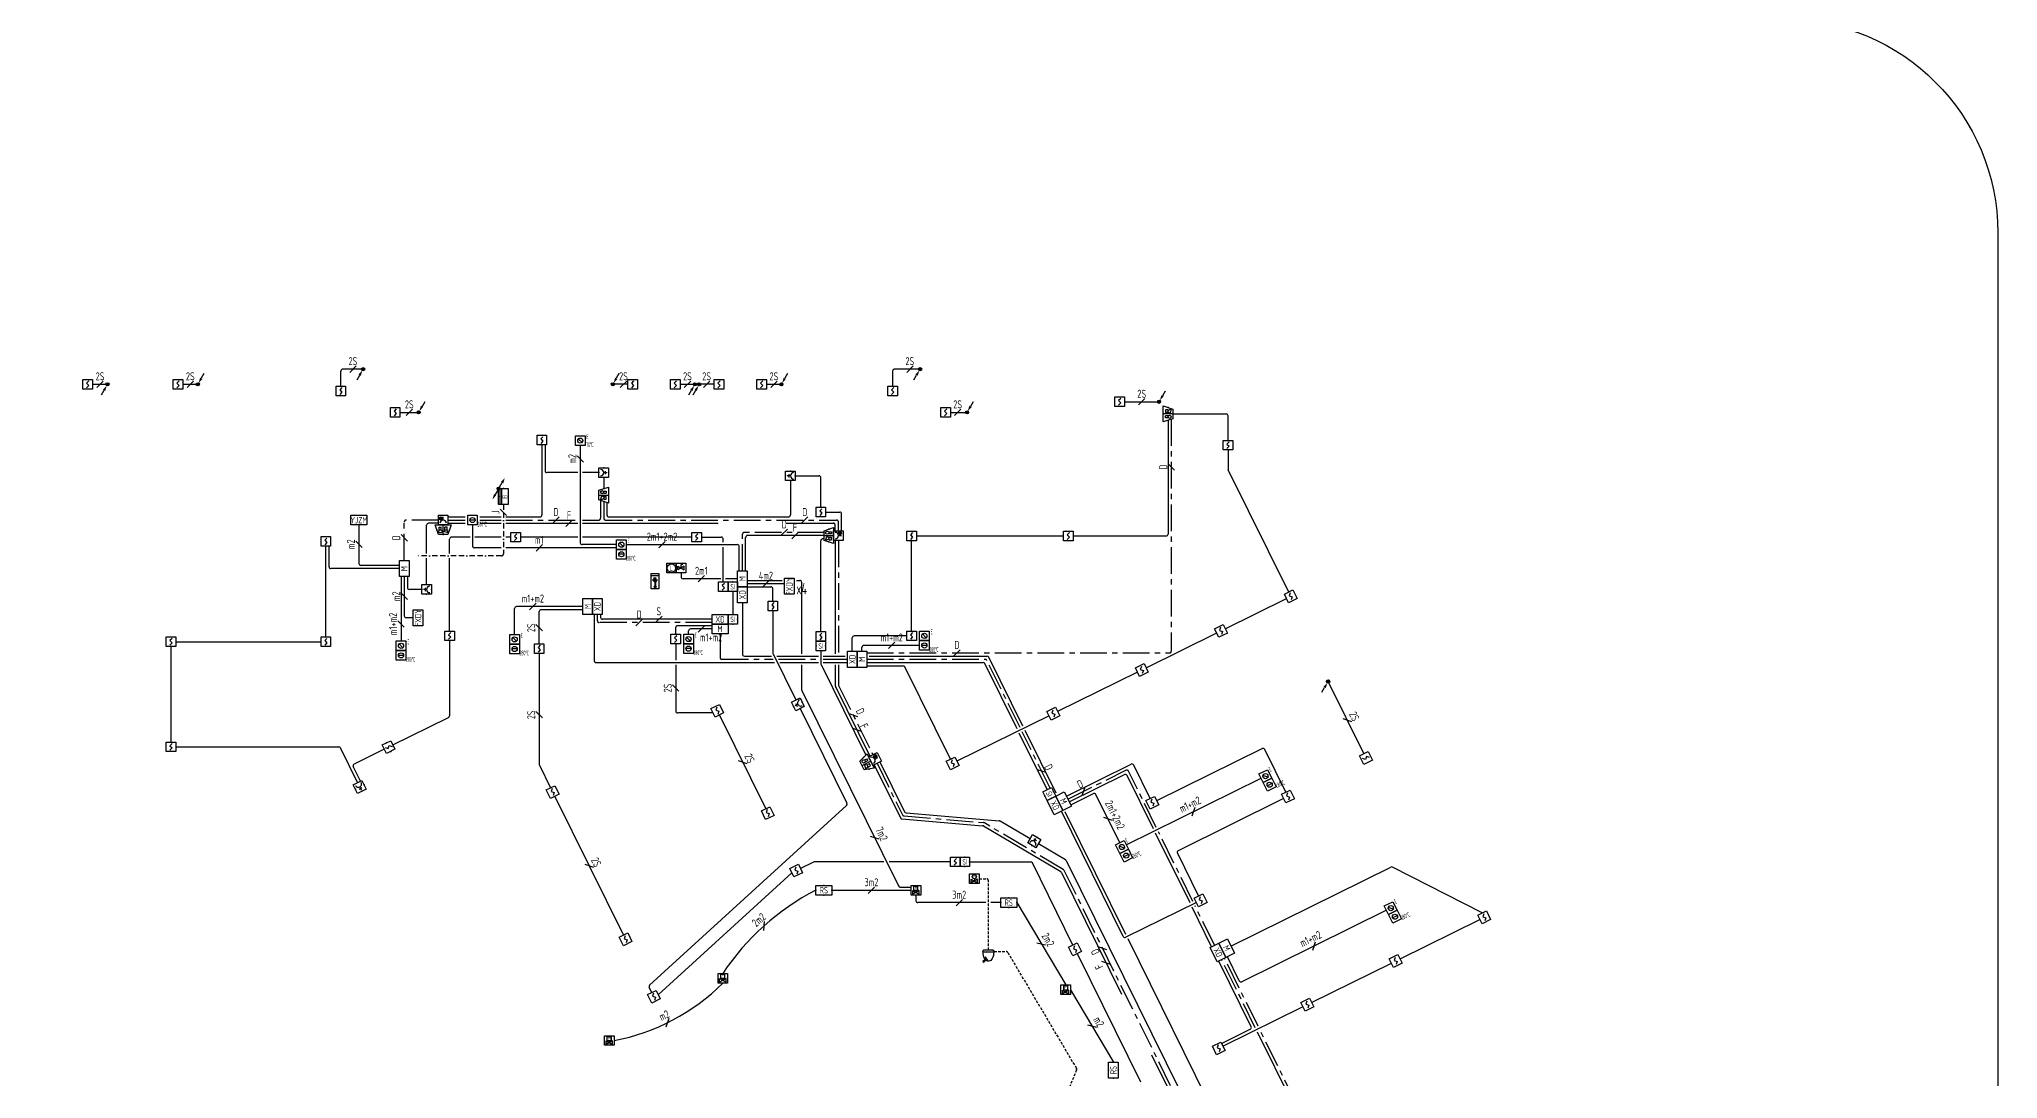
# Model space of a CAD drawing. Header units: millimetres. Extents: x 0 to 4164250, y 0 to 1261500.
# Drawn here: x 3752680 to 3844472, y 194121 to 242845 of the extents above; entities that cross this region are included whole.
import ezdxf
from ezdxf.enums import TextEntityAlignment as Align

# ---------------------------------------------------------------- set-up
doc = ezdxf.new("R2010")
doc.units = ezdxf.units.MM
doc.header["$LTSCALE"] = 1000
for name, pattern in [('BORDER', [1.75, 0.5, -0.25, 0.5, -0.25, 0, -0.25]), ('CENTER', [2, 1.25, -0.25, 0.25, -0.25]), ('HIDDEN', [9.525, 6.35, -3.175]), ('HIDDEN2', [0.1875, 0.125, -0.0625])]:
    doc.linetypes.add(name, pattern=pattern)
for name, color, linetype in [('0P-WS-E（给水系统设备）', 3, 'Continuous'), ('E-FAS-DEVC', 3, 'Continuous'), ('E-FAS-DIMS', 6, 'Continuous'), ('E-FAS-WIRE', 4, 'Continuous'), ('E-FAS-WIRE2', 4, 'CENTER'), ('E-FAS-WIRE5', 4, 'HIDDEN'), ('E-FAS-WIRE6', 4, 'HIDDEN2'), ('E-FAS-WIRE7', 4, 'BORDER'), ('E-POWR-EQPM', 3, 'Continuous'), ('E-UNIV-DIAG', 2, 'Continuous'), ('E-UNIV-EL', 140, 'Continuous'), ('E-UNIV-NOTE', 6, 'Continuous')]:
    doc.layers.add(name, color=color, linetype=linetype)
doc.layers.add('WP-L', color=8, linetype='Continuous', lineweight=30)
doc.styles.add('_TEL_DIM', font='TSSDENG', dxfattribs={"width": 0.65, "height": 3.5, "bigfont": 'TSSDCHN'})
doc.styles.add('TH-STYLE3', font='tssdeng.shx', dxfattribs={"width": 0.65, "bigfont": 'tssdchn.shx'})

# ---------------------------------------------------------------- blocks, each defined once
blk = doc.blocks.new('E-BFAS622')
blk.add_lwpolyline([(-1.5, -1.5), (-1.5, 1.5), (1.5, 1.5), (1.5, -1.5)], close=True)
at = {"layer": 'E-UNIV-EL'}
blk.add_circle((0, 0), 1.3, dxfattribs=at)
at = {"layer": 'E-UNIV-EL', "style": 'TH-STYLE3', "width": 0.7}
blk.add_attdef('S', text='', height=1.7, dxfattribs=at).set_placement((0, 0), align=Align.MIDDLE)
blk = doc.blocks.new('E-BFAS621-2')
blk.add_lwpolyline([(-1.5, -1.5), (-1.5, 1.5), (1.5, 1.5), (1.5, -1.5)], close=True)
at = {"layer": 'E-UNIV-EL'}
for p in [(0, 0), (0.58, 1.15)]:
    blk.add_line(p, (0, 1.15), dxfattribs=at)
blk.add_lwpolyline([(1, -0.58), (1, 0.58), (-1, -0.58), (-1, 0.58)], close=True, dxfattribs=at)
blk = doc.blocks.new('E-BFAS110')
blk.add_lwpolyline([(-1.5, -1.5), (-1.5, 1.5), (1.5, 1.5), (1.5, -1.5)], close=True)
at = {"layer": 'E-UNIV-EL'}
blk.add_lwpolyline([(0.35, 1.06), (-0.35, 0.35), (0.35, -0.35), (-0.35, -1.06)], dxfattribs=at)
blk = doc.blocks.new('$Equip$00002649')
at = {"layer": 'E-FAS-DEVC', "rotation": 359.9996786081254}
blk.add_blockref('E-BFAS110', (0, 0), dxfattribs=at)
blk = doc.blocks.new('E-BFAS610')
blk.add_lwpolyline([(-1.5, -1.5), (-1.5, 1.5), (1.5, 1.5), (1.5, -1.5)], close=True)
at = {"layer": 'E-UNIV-EL'}
for p, q in [((0, 0), (0, -1)), ((-0.5, -0.5), (0.5, -0.5))]:
    blk.add_line(p, q, dxfattribs=at)
blk.add_arc((0, 1), 1, 180, 0, dxfattribs=at)
blk = doc.blocks.new('$equip$00003445')
for p in [(-1.5, 0), (0, 1.5), (0, -1.5), (1.5, 0)]:
    blk.add_point(p)
at = {"rotation": 359.9996786081254}
blk.add_blockref('E-BFAS610', (0, 0), dxfattribs=at)
at = {"color": 7, "style": '_TEL_DIM', "flags": 1}
for tag in ['REMARK', 'A']:
    blk.add_attdef(tag, text='', height=0.01, dxfattribs=at).set_placement((0, 0), align=Align.MIDDLE_CENTER)
blk = doc.blocks.new('E-BFAS712')
blk.add_lwpolyline([(-1.5, -1.5), (-1.5, 1.5), (1.5, 1.5), (1.5, -1.5)], close=True)
at = {"layer": 'E-UNIV-EL'}
blk.add_line((1, 0), (-1, 0), dxfattribs=at)
blk.add_circle((0, 0), 0.8, dxfattribs=at)
at = {"layer": 'E-UNIV-EL', "style": 'TH-STYLE3', "width": 0.5}
blk.add_attdef('F', text='', height=1.5, dxfattribs=at).set_placement((3, -1.25), align=Align.MIDDLE)
blk = doc.blocks.new('E-BFAS730')
blk.add_lwpolyline([(-1.5, -1.5), (-1.5, 1.5), (1.5, 1.5), (1.5, -1.5)], close=True)
at = {"layer": 'E-UNIV-EL'}
blk.add_line((-0.71, 0.71), (0.71, -0.71), dxfattribs=at)
blk.add_circle((0, 0), 0.8, dxfattribs=at)
at = {"layer": 'E-UNIV-EL', "style": 'TH-STYLE3', "width": 0.5}
blk.add_attdef('F', text='', height=1.5, dxfattribs=at).set_placement((2.25, 1.25), align=Align.MIDDLE)
blk = doc.blocks.new('E-BFAS810')
blk.add_lwpolyline([(-2.5, -1.5), (-2.5, 1.5), (2.5, 1.5), (2.5, -1.5)], close=True)
at = {"layer": 'E-UNIV-EL', "style": 'TH-STYLE3', "width": 0.7}
blk.add_attdef('BOX', text='', height=2, dxfattribs=at).set_placement((0, 0), align=Align.MIDDLE)
blk = doc.blocks.new('E-BFAS031')
blk.add_lwpolyline([(-2.5, -1.5), (-2.5, 1.5), (2.5, 1.5), (2.5, -1.5)], close=True)
at = {"layer": 'E-UNIV-EL'}
for p, q in [((-2.5, 1), (2.5, 1)), ((-2.5, 0.5), (2.5, 0.5))]:
    blk.add_line(p, q, dxfattribs=at)
at = {"layer": 'E-UNIV-EL', "style": 'TH-STYLE3', "width": 0.7}
blk.add_attdef('F', text='', height=1.5, dxfattribs=at).set_placement((0, -0.5), align=Align.MIDDLE)
blk = doc.blocks.new('$equip$00003470')
for p in [(0, 1.5), (2.5, 3), (5, 1.5), (2.5, 0)]:
    blk.add_point(p)
at = {"rotation": 359.9996786081254}
blk.add_blockref('E-BFAS031', (2.5, 1.5), dxfattribs=at).add_auto_attribs({'F': 'FI'})
at = {"color": 7, "style": '_TEL_DIM', "flags": 1}
for tag in ['REMARK', 'A']:
    blk.add_attdef(tag, text='', height=0.01, dxfattribs=at).set_placement((0, 0), align=Align.MIDDLE_CENTER)
blk = doc.blocks.new('$equip$00003463')
for p in [(-2.5, 0), (0, 1.5), (0, -1.5), (2.5, 0)]:
    blk.add_point(p)
at = {"rotation": 359.9996786081254}
blk.add_blockref('E-BFAS810', (0, 0), dxfattribs=at).add_auto_attribs({'BOX': 'RS'})
at = {"color": 7, "style": '_TEL_DIM', "flags": 1}
for tag in ['REMARK', 'A']:
    blk.add_attdef(tag, text='', height=0.01, dxfattribs=at).set_placement((0, 0), align=Align.MIDDLE_CENTER)
blk = doc.blocks.new('E-BFAS212')
blk.add_lwpolyline([(-1.5, -1.5), (-1.5, 1.5), (1.5, 1.5), (1.5, -1.5)], close=True)
at = {"layer": 'E-UNIV-EL'}
blk.add_line((0, 0), (0, -1), dxfattribs=at)
for radius in [0.5, 0.25]:
    blk.add_circle((0.75, -0.5), radius, dxfattribs=at)
blk.add_arc((0, 1), 1, 180, 0, dxfattribs=at)
blk = doc.blocks.new('$equip$00003443')
at = {"layer": 'E-FAS-DEVC', "rotation": 359.9996786081254}
blk.add_blockref('E-BFAS212', (0, 0), dxfattribs=at)
blk = doc.blocks.new('E-BFAS330')
blk.add_lwpolyline([(-2.5, -1.5), (-1.5, 1.5), (1.5, 1.5), (2.5, -1.5)], close=True)
at = {"layer": 'E-UNIV-EL'}
for p, q in [((-1.56, 1), (-0.24, 0.6)), ((-1.1, 0), (-1.56, 1)), ((-0.5, 0), (-1.3, 0)), ((-1.3, 0), (-1.3, -0.8)), ((-0.7, 0), (-0.24, 0.6)), ((-0.5, 0), (-0.5, -0.8)), ((0, 1.5), (0, -1.5)), ((0.6, 0.1), (0.6, -0.8)), ((1.2, 0.1), (1.2, -0.8)), ((-1.3, -0.8), (-0.5, -0.8)), ((1.2, -0.8), (0.6, -0.8))]:
    blk.add_line(p, q, dxfattribs=at)
blk.add_circle((0.9, 0.5), 0.5, dxfattribs=at)
blk = doc.blocks.new('$equip$00003451')
for p in [(-2, 1.5), (0, 3), (0, 0), (2, 1.5)]:
    blk.add_point(p)
at = {"rotation": 359.9996786081254}
blk.add_blockref('E-BFAS330', (0, 1.5), dxfattribs=at)
at = {"color": 7, "style": '_TEL_DIM', "flags": 1}
for tag in ['REMARK', 'A']:
    blk.add_attdef(tag, text='', height=0.01, dxfattribs=at).set_placement((0, 0), align=Align.MIDDLE_CENTER)
blk = doc.blocks.new('$equip$00003436')
for p in [(-1.5, 0), (0, 1.5), (0, -1.5), (1.5, 0)]:
    blk.add_point(p)
at = {"rotation": 359.9996786081254}
blk.add_blockref('E-BFAS110', (0, 0), dxfattribs=at)
at = {"color": 7, "style": '_TEL_DIM', "flags": 1}
for tag in ['REMARK', 'A']:
    blk.add_attdef(tag, text='', height=0.01, dxfattribs=at).set_placement((0, 0), align=Align.MIDDLE_CENTER)
blk = doc.blocks.new('E-ANNO04')
blk.add_line((-1, -1), (1, 1))
at = {"style": 'TH-STYLE3', "width": 0.7}
blk.add_attdef('N', text='', height=2.5, dxfattribs=at).set_placement((0, 2.5), align=Align.MIDDLE)
blk = doc.blocks.new('E-BLEADER-2')
blk.add_line((-2.88, -4.98), (-1.63, -2.81))
at = {"const_width": 0.75}
blk.add_lwpolyline([(-0.38, 0, 1), (0.38, 0, 1)], format="xyb", close=True, dxfattribs=at)
blk.add_lwpolyline([(-1.63, -2.81, 1.25, 0, 0), (-0.38, -0.65, 0, 0, 0)], format="xyseb")
blk.add_circle((0, 0), 0.75)
blk = doc.blocks.new('E-BFAS011')
blk.add_lwpolyline([(-2.5, -1.5), (-2.5, 1.5), (2.5, 1.5), (2.5, -1.5)], close=True)
at = {"layer": 'E-UNIV-EL', "style": 'TH-STYLE3', "width": 0.7}
blk.add_attdef('F', text='', height=2, dxfattribs=at).set_placement((0, 0), align=Align.MIDDLE)
blk = doc.blocks.new('E-BFAS540')
blk.add_lwpolyline([(-1.5, -1.5), (-1.5, 1.5), (1.5, 1.5), (1.5, -1.5)], close=True)
at = {"layer": 'E-UNIV-EL', "style": 'TH-STYLE3', "width": 0.7}
blk.add_attdef('F', text='', height=1.7, dxfattribs=at).set_placement((0, 0), align=Align.MIDDLE)
blk = doc.blocks.new('$equip$00003467')
for p in [(-1.5, 0), (0, 1.5), (0, -1.5), (1.5, 0)]:
    blk.add_point(p)
at = {"rotation": 359.9996786081254}
blk.add_blockref('E-BFAS540', (0, 0), dxfattribs=at).add_auto_attribs({'F': 'SI'})
at = {"color": 7, "style": '_TEL_DIM', "flags": 1}
for tag in ['REMARK', 'A']:
    blk.add_attdef(tag, text='', height=0.01, dxfattribs=at).set_placement((0, 0), align=Align.MIDDLE_CENTER)
blk = doc.blocks.new('E-BFAS731')
blk.add_lwpolyline([(-1.5, -1.5), (-1.5, 1.5), (1.5, 1.5), (1.5, -1.5)], close=True)
at = {"layer": 'E-UNIV-EL'}
blk.add_line((-0.71, 0.71), (0.71, -0.71), dxfattribs=at)
blk.add_circle((0, 0), 0.8, dxfattribs=at)
at = {"layer": 'E-UNIV-EL', "style": 'TH-STYLE3', "width": 0.5}
for p in [(2.25, 1.25), (3, -1.25)]:
    blk.add_attdef('F', text='', height=1.5, dxfattribs=at).set_placement(p, align=Align.MIDDLE)
blk = doc.blocks.new('E-BFAS621-3')
blk.add_lwpolyline([(-1.5, -1.5), (-1.5, 1.5), (1.5, 1.5), (1.5, -1.5)], close=True)
at = {"layer": 'E-UNIV-EL'}
for p, q in [((-0.65, 1.3), (0.65, 1.3)), ((-0.65, 0), (-0.65, 1.3)), ((-0.65, 0), (0.65, 0)), ((0, 0), (0, -0.7)), ((0.65, 0), (0.65, 1.3))]:
    blk.add_line(p, q, dxfattribs=at)
blk.add_lwpolyline([(1, -1.28), (1, -0.12), (-1, -1.28), (-1, -0.12)], close=True, dxfattribs=at)
at = {"layer": 'E-UNIV-EL', "style": 'TH-STYLE3', "width": 0.7}
blk.add_attdef('F', text='', height=1, dxfattribs=at).set_placement((0, 0.65), align=Align.MIDDLE)
blk = doc.blocks.new('A$C4A7D736A')
at = {"layer": '0P-WS-E（给水系统设备）', "linetype": 'Continuous'}
for p, q in [((-153, 138), (-178, 111)), ((-178, 111), (-178, 96)), ((-178, 82), (-178, 96)), ((-167, 69), (-178, 82)), ((167, 69), (-167, 69)), ((153, 138), (-153, 138)), ((153, 138), (178, 111)), ((167, 69), (178, 82)), ((178, 96), (178, 111)), ((178, 96), (178, 82)), ((-104, -151), (-174, -220)), ((-174, -220), (-148, -246)), ((-148, -246), (-81, -178)), ((-76, -88), (-108, -97)), ((-24, -168), (-36, -188))]:
    blk.add_line(p, q, dxfattribs=at)
for points in [[(167, 69), (164, 17), (155, -33), (142, -79), (123, -121), (100, -156), (74, -183), (46, -202), (15, -212), (-15, -212), (-46, -202), (-74, -183), (-100, -156), (-123, -121), (-142, -79), (-155, -33), (-164, 17), (-167, 69)], [(-36, -188), (-57, -174), (-77, -154), (-94, -128), (-108, -97)], [(-24, -168), (-40, -155), (-54, -137), (-66, -115), (-76, -88)]]:
    blk.add_lwpolyline(points, dxfattribs=at)
blk = doc.blocks.new('A$C5FF45B38')
for points in [[(0, -1), (36, 104), (-36, 104)], [(31, -175, 1), (-31, -175, 1)], [(10, -39), (-10, -39), (-10, -144), (10, -144)]]:
    blk.add_hatch(color=0).paths.add_polyline_path(points)
at = {"layer": 'WP-L', "lineweight": -3}
h = blk.add_hatch(color=0, dxfattribs=at)
h.paths.add_polyline_path([(-71, 32), (0, -39), (-71, 58)])
h.paths.add_polyline_path([(0, -39), (71, 32), (71, 58)])
at = {"color": 0}
for p, q in [((-120, 184), (120, 184)), ((0, -1), (-36, 104)), ((-36, 104), (36, 104)), ((0, -1), (36, 104)), ((-10, -39), (-10, -144)), ((-10, -144), (10, -144)), ((10, -39), (10, -144)), ((10, -39), (10, -144))]:
    blk.add_line(p, q, dxfattribs=at)
blk.add_lwpolyline([(-120, 239), (120, 239), (120, -239), (-120, -239)], close=True, dxfattribs=at)
blk.add_circle((0, -175), 31, dxfattribs=at)
at = {"layer": 'WP-L', "color": 0, "lineweight": -3}
for p, q in [((-71, 32), (-71, 58)), ((-71, 58), (0, -39)), ((0, -39), (-71, 32)), ((71, 58), (0, -39)), ((0, -39), (71, 32)), ((71, 32), (71, 58))]:
    blk.add_line(p, q, dxfattribs=at)
blk = doc.blocks.new('E-BFAS621-4')
blk.add_lwpolyline([(-1.5, -1.5), (-1.5, 1.5), (1.5, 1.5), (1.5, -1.5)], close=True)
at = {"layer": 'E-UNIV-EL'}
blk.add_line((0, 0), (0, -0.7), dxfattribs=at)
blk.add_lwpolyline([(1, -1.28), (1, -0.12), (-1, -1.28), (-1, -0.12)], close=True, dxfattribs=at)
blk.add_circle((0, 0.65), 0.65, dxfattribs=at)
at = {"layer": 'E-UNIV-EL', "style": 'TH-STYLE3', "width": 0.7}
blk.add_attdef('F', text='', height=1, dxfattribs=at).set_placement((0, 0.65), align=Align.MIDDLE)
blk = doc.blocks.new('E-BLEADER-1')
blk.add_line((0.38, 0.65), (1.63, 2.81))
at = {"const_width": 0.75}
blk.add_lwpolyline([(-0.38, 0, 1), (0.38, 0, 1)], format="xyb", close=True, dxfattribs=at)
blk.add_lwpolyline([(1.63, 2.81, 1.25, 0, 0), (2.88, 4.98, 0, 0, 0)], format="xyseb")
blk.add_circle((0, 0), 0.75)

msp = doc.modelspace()

# ---------------------------------------------------------------- linework, layer by layer
at = {"layer": 'E-FAS-WIRE', "linetype": 'Continuous'}
for p, q in [((3766818.05, 226580.88), (3766818.05, 227290.88)), ((3767863.01, 227380.88), (3766908.05, 227380.88)), ((3792678.05, 227290.88), (3792678.04, 226580.88)), ((3793963.01, 227380.88), (3792768.05, 227380.88)), ((3755183.15, 226670.9), (3755883.15, 226670.9)), ((3759413.08, 226670.9), (3760113.08, 226670.9)), ((3780263.09, 226670.91), (3779563.01, 226670.91)), ((3782713.09, 226670.9), (3783413.01, 226670.9)), ((3784313.09, 226670.91), (3783613.01, 226670.91)), ((3786763.09, 226670.9), (3787463.01, 226670.9)), ((3803538.6, 225850.9), (3805163.08, 225850.9)), ((3769588.01, 225355.88), (3770463.08, 225355.88)), ((3795388.09, 225355.88), (3796163.08, 225355.88)), ((3805588.08, 224980.93), (3805588.08, 219650.93)), ((3805813.08, 225280.93), (3808308.39, 225280.93)), ((3808398.39, 224042.91), (3808398.39, 225190.93)), ((3776238.01, 223830.88), (3776238.01, 220545.88)), ((3776388.01, 223830.88), (3776388.01, 222620.88)), ((3778038.01, 223805.88), (3778038.01, 219245.88)), ((3808398.39, 223592.91), (3808398.39, 222700.95)), ((3777925.51, 222530.88), (3776478.01, 222530.88)), ((3778913.01, 222530.88), (3778150.51, 222530.88)), ((3779138.01, 222305.88), (3779138.01, 221780.88)), ((3787888.01, 222155.88), (3787888.01, 220545.88)), ((3788113.01, 222380.87), (3789223.05, 222380.87)), ((3789313.05, 220905.88), (3789313.05, 222290.87)), ((3811237.8, 216934.41), (3808407.7, 222661.07)), ((3771838.01, 220455.88), (3772650.51, 220455.88)), ((3773325.51, 220455.88), (3774325.51, 220455.88)), ((3774550.51, 220455.88), (3776148.01, 220455.88)), ((3779288.01, 221130.88), (3779288.01, 220545.88)), ((3779378.01, 220455.88), (3787798.01, 220455.88)), ((3789538.05, 220680.88), (3790198.01, 220680.88)), ((3790288.01, 219805.94), (3790288.01, 220590.88)), ((3767663.01, 220080.88), (3767663.01, 218270.93)), ((3770838.01, 218743.38), (3770838.01, 220065.88)), ((3771388.01, 220155.88), (3770928.01, 220155.88)), ((3771913.01, 218743.38), (3771913.01, 219415.91)), ((3772875.51, 219505.91), (3772003.01, 219505.91)), ((3772988.01, 220080.88), (3772988.01, 219095.88)), ((3774325.51, 219505.91), (3773100.51, 219505.91)), ((3774788.05, 219505.91), (3774550.51, 219505.91)), ((3777925.51, 219505.91), (3775238.05, 219505.92)), ((3783263.07, 219505.88), (3778150.51, 219505.91)), ((3783713.07, 219505.88), (3784648.01, 219505.88)), ((3784738.01, 219268.38), (3784738.01, 219415.88)), ((3789463.01, 219430.94), (3789403.05, 219430.94)), ((3793788.05, 219560.97), (3800688.08, 219560.94)), ((3801138.08, 219560.93), (3805498.08, 219560.93)), ((3766113.09, 214830.87), (3766113.09, 219080.91)), ((3766263.09, 218120.93), (3766263.09, 219080.91)), ((3770838.01, 217280.94), (3770838.01, 218518.38)), ((3771913.01, 215105.93), (3771913.01, 218518.38)), ((3774325.51, 219005.88), (3773078.01, 219005.88)), ((3779738.08, 219005.88), (3774550.51, 219005.88)), ((3779738.08, 219155.88), (3778128.01, 219155.88)), ((3780188.08, 219155.88), (3785398.01, 219155.88)), ((3784738, 217405.88), (3784738.01, 219043.38)), ((3785488.01, 217930.88), (3785488.01, 219065.88)), ((3789313.05, 215080.93), (3789313.05, 219340.94)), ((3793563.05, 215105.93), (3793563.07, 219335.98)), ((3769563.08, 218030.93), (3766353.09, 218030.93)), ((3769563.08, 218180.93), (3767753.01, 218180.93)), ((3769638.08, 217655.93), (3769638.08, 214640.93)), ((3769788.08, 217655.93), (3769788.08, 215820.93)), ((3769938.08, 217655.93), (3769938.08, 217145.94)), ((3782763.01, 217830.88), (3782763.01, 217645.88)), ((3784625.5, 217555.88), (3782853.01, 217555.88)), ((3785413.01, 217555.88), (3784850.5, 217555.88)), ((3770613.01, 217055.94), (3770028.08, 217055.94)), ((3785188.01, 216955.87), (3785188, 215880.88)), ((3785863.01, 217480.88), (3787500.51, 217480.88)), ((3785863.01, 217330.88), (3787613.01, 217330.88)), ((3785863.01, 217180.88), (3786973.05, 217180.88)), ((3787063.05, 216505.91), (3787063.05, 217090.88)), ((3788175.51, 217480.88), (3788323.01, 217480.88)), ((3788413.01, 217390.88), (3788413.01, 214043.43)), ((3808266.97, 215215.26), (3811135.78, 216632.99)), ((3770213.01, 215730.93), (3769878.08, 215730.93)), ((3774963.08, 214940.93), (3774963.08, 216165.88)), ((3778163.01, 216255.88), (3775053.08, 216255.88)), ((3776113.01, 214505.91), (3776113.01, 216015.88)), ((3778163.01, 216105.88), (3776203.01, 216105.88)), ((3778688.01, 215880.88), (3778688.01, 213720.93)), ((3778988.01, 215880.88), (3778988.01, 215745.88)), ((3785638.01, 216430.88), (3785638.01, 214020.93)), ((3787063.05, 216055.91), (3787063.05, 214072.29)), ((3784213.01, 215655.88), (3779078.01, 215655.88)), ((3782513.05, 214955.91), (3782513.05, 215265.88)), ((3784213.01, 215355.88), (3782603.05, 215355.88)), ((3783113.05, 214955.9), (3783113.05, 215115.88)), ((3784213.01, 215205.88), (3783203.05, 215205.88)), ((3793338.05, 214880.93), (3790878.01, 214880.93)), ((3804557.71, 213382.16), (3807863.56, 215015.87)), ((3758863.05, 209905.94), (3758863.05, 214380.88)), ((3759088.05, 214605.88), (3765888.08, 214605.84)), ((3771913.01, 214655.93), (3771913.01, 211136.76)), ((3776113.01, 214055.91), (3776113.01, 208862.34)), ((3782513.05, 214505.91), (3782513.05, 213743.43)), ((3785728.01, 213930.93), (3786997.03, 213930.93)), ((3787072.36, 214032.42), (3788137.78, 211876.55)), ((3787248, 213930.93), (3789200.55, 213930.93)), ((3789313.05, 214180.93), (3789313.05, 213582.22)), ((3789425.55, 213930.93), (3790450.51, 213930.93)), ((3790788.01, 214155.93), (3790788.01, 214790.93)), ((3791238.01, 214155.93), (3791238.01, 214340.93)), ((3793938.05, 214430.93), (3791328.01, 214430.93)), ((3791575.51, 213930.93), (3797105.93, 213930.93)), ((3798781.7, 210653.17), (3797186.61, 213880.81)), ((3778778.01, 213630.93), (3787145.28, 213630.93)), ((3782513.05, 213518.43), (3782513.05, 211358.5)), ((3787396.26, 213630.93), (3789200.55, 213630.93)), ((3788413.01, 213518.43), (3788413.01, 212356.34)), ((3789322.36, 213542.35), (3791423.98, 209289.75)), ((3789425.55, 213630.93), (3790563.01, 213630.93)), ((3791463.01, 213630.93), (3796919.55, 213630.93)), ((3791463.01, 213480.93), (3793172.99, 213480.93)), ((3795392.18, 209103.57), (3793253.68, 213430.81)), ((3798512.75, 210520.25), (3797000.24, 213580.81)), ((3804154.28, 213182.79), (3800411.4, 211333.07)), ((3788422.33, 212316.47), (3792947.34, 203160.14)), ((3814759.15, 209360.64), (3813086.45, 212745.33)), ((3784255.31, 211268.5), (3782603.05, 211268.5)), ((3784556.7, 211166.47), (3786727.63, 206773.63)), ((3788337.15, 211473.12), (3790530.91, 207034.08)), ((3800007.98, 211133.7), (3795693.58, 209001.54)), ((3769255.21, 209767.37), (3771862.88, 211056.08)), ((3799918.52, 207675.7), (3798612.44, 210318.54)), ((3800337, 207506.04), (3798881.38, 210451.46)), ((3759088.05, 209680.93), (3766718.5, 209680.93)), ((3767603.62, 208003.04), (3766799.19, 209630.81)), ((3768851.78, 209568.01), (3767442.2, 208871.39)), ((3805054.22, 207157.92), (3809993.97, 209599.13)), ((3811104.74, 207554.64), (3810114.53, 209558.32)), ((3767738.1, 208069.49), (3767401.38, 208750.83)), ((3776122.33, 208822.46), (3776647.52, 207759.74)), ((3792082.15, 208973.63), (3793236.34, 206638.15)), ((3800822.71, 207369.62), (3803857.14, 208869.22)), ((3800955.62, 207100.67), (3803542, 208378.85)), ((3804752.82, 207259.95), (3803977.7, 208828.41)), ((3801022.08, 206966.19), (3802084.3, 207491.14)), ((3803323.35, 205187.08), (3802204.86, 207450.33)), ((3803624.74, 205085.05), (3809945.06, 208208.53)), ((3804897.35, 205839.46), (3803662.56, 208338.03)), ((3776846.85, 207356.29), (3780058.94, 200856.68)), ((3781289.86, 198512.76), (3790510.89, 206927.73)), ((3793309.38, 206588.35), (3797676.42, 206216.21)), ((3803486.39, 200794.7), (3800584.65, 206666.36)), ((3803610.9, 200881.33), (3800768.97, 206631.96)), ((3811002.71, 207253.25), (3806062.96, 204812.04)), ((3799122.98, 205370.36), (3797714.62, 206203.98)), ((3806614.15, 202365.53), (3804997.03, 205637.75)), ((3800776.47, 204391.65), (3799510.23, 205141.15)), ((3781689.47, 198065.15), (3787954.74, 203782.73)), ((3788965.59, 204282.29), (3788358.17, 203982.1)), ((3792262.69, 204291.6), (3789005.47, 204291.6)), ((3795386.32, 204291.6), (3792513.67, 204291.6)), ((3796286.32, 204291.62), (3799144.93, 204291.6)), ((3801127.5, 200393.03), (3799225.62, 204241.47)), ((3800811.32, 204354.08), (3807310.91, 191202.21)), ((3806022.15, 204691.48), (3807012.36, 202687.81)), ((3808533.39, 200344.08), (3816023.18, 204045.54)), ((3820302.23, 201893.63), (3816104.1, 204044.95)), ((3789827.07, 202960.02), (3793542.13, 202960.02)), ((3793028.03, 203110.02), (3793542.13, 203110.02)), ((3793767.13, 202735.02), (3793767.13, 202467.28)), ((3797052.63, 202377.28), (3793857.13, 202377.28)), ((3797740.68, 202377.28), (3797277.63, 202377.28)), ((3798490.68, 202377.27), (3800792.28, 198519.39)), ((3806910.33, 202386.41), (3803606.95, 200753.89)), ((3807627.64, 200314.75), (3806713.84, 202163.81)), ((3815819.49, 202020.71), (3809042.13, 198671.37)), ((3816457.33, 199742.49), (3820200.23, 201592.19)), ((3809747.09, 188464.82), (3803710.59, 200679.62)), ((3801326.87, 199989.61), (3804295.28, 193983.06)), ((3809481.77, 196562.94), (3807959.92, 199642.38)), ((3808921.57, 198712.18), (3808363.35, 199841.75)), ((3812311.01, 197693.43), (3816053.91, 199543.12)), ((3781388.07, 198167.18), (3781269.85, 198406.41)), ((3801017.28, 198294.39, 0.43), (3803025.99, 194909.84)), ((3811907.59, 197494.06), (3808164.71, 195644.34)), ((3809440.96, 196442.38), (3808098.25, 195778.82)), ((3811410.58, 192998.57), (3809772.42, 196313.38))]:
    msp.add_line(p, q, dxfattribs=at)
for centre, radius, start, end in [((3766908.05, 227290.88), 90, 90, 180), ((3792768.05, 227290.88), 90, 90, 179.9996786), ((3808308.39, 225190.93), 90, 0, 90), ((3776478.01, 222620.88), 90, 180, 270), ((3789223.05, 222290.87), 90, 0, 90), ((3808488.39, 222700.95), 90, 180, 206.2983916), ((3776148.01, 220545.88), 90, 270, 0), ((3779378.01, 220545.88), 90, 180, 270), ((3787798.01, 220545.88), 90, 270, 0), ((3790198.01, 220590.88), 90, 0, 90), ((3770928.01, 220065.88), 90, 90, 180), ((3772003.01, 219415.91), 90, 90, 180), ((3784648.01, 219415.88), 90, 0, 90), ((3789403.05, 219340.94), 90, 90, 180), ((3805498.08, 219650.93), 90, 270, 0), ((3773078.01, 219095.88), 90, 180, 270), ((3778128.01, 219245.88), 90, 180, 270), ((3785398.01, 219065.88), 90, 0, 90), ((3766353.09, 218120.93), 90, 180, 270), ((3767753.01, 218270.93), 90, 180, 270), ((3782853.01, 217645.88), 90, 180, 270), ((3770028.08, 217145.94), 90, 180, 270), ((3786973.05, 217090.88), 90, 0, 90), ((3788323.01, 217390.88), 90, 0, 90), ((3769878.08, 215820.93), 90, 180, 270), ((3775053.08, 216165.88), 90, 90, 180), ((3776203.01, 216015.88), 90, 90, 180), ((3779078.01, 215745.88), 90, 180, 270), ((3782603.05, 215265.88), 90, 90, 180), ((3783203.05, 215115.88), 90, 90, 180), ((3790878.01, 214790.93), 90, 90, 180), ((3785728.01, 214020.93), 90, 180, 270), ((3787153.05, 214072.29), 90, 180, 206.2983916), ((3791328.01, 214340.93), 90, 90, 180), ((3797105.93, 213840.93), 90, 26.2983916, 90), ((3778778.01, 213720.93), 90, 180, 270), ((3789403.05, 213582.22), 90, 180, 206.2983916), ((3793172.99, 213390.93), 90, 26.2983916, 90), ((3796919.55, 213540.93), 90, 26.2983916, 90), ((3788503.01, 212356.34), 90, 180, 206.2983916), ((3771823.01, 211136.76), 90, 296.2983916, 0), ((3782603.05, 211358.5), 90, 180, 270), ((3766718.5, 209590.93), 90, 26.2983916, 90), ((3810033.85, 209518.44), 90, 26.2983916, 116.2983916), ((3767482.07, 208790.71), 90, 116.2983916, 206.2983916), ((3776203.01, 208862.34), 90, 180, 206.2984116), ((3803581.88, 208298.16), 90, 26.2983916, 116.2983916), ((3803897.01, 208788.54), 90, 26.2983916, 116.2983916), ((3802124.17, 207410.45), 90, 26.2983916, 116.2983916), ((3790450.22, 206994.2), 90, 312.3830686, 26.2983916), ((3793317.02, 206678.03), 90, 206.2983916, 265.1292519), ((3797668.78, 206126.53), 90, 59.3784309, 85.1292519), ((3806102.84, 204731.35), 90, 116.2984235, 206.2984235), ((3789005.47, 204201.6), 90, 90, 116.2980702), ((3799144.93, 204201.6), 90, 26.2983916, 90), ((3800730.63, 204314.2), 90, 26.2983916, 59.3784309), ((3816063.06, 203964.86), 90, 62.8672701, 116.2986501), ((3794419.98, 192604.27), 11652.83, 117.2908653, 146.3496689), ((3793028.03, 203200.02), 90, 206.2983916, 270), ((3793857.13, 202467.28), 90, 180, 270), ((3803567.08, 200834.58), 90, 206.2983916, 296.2983916), ((3777812.76, 205509.89), 9761.98, 280.69638, 315.0351847), ((3781350.53, 198446.29), 90, 132.3830686, 206.2983916), ((3809002.26, 198752.05), 90, 206.2983916, 296.2983916), ((3809401.08, 196523.06), 90, 296.2984271, 26.2983916)]:
    msp.add_arc(centre, radius, start, end, dxfattribs=at)
at = {"layer": 'E-FAS-WIRE2'}
for p, q in [((3805738.08, 225030.93), (3805738.08, 214170.93)), ((3778988.01, 221230.88), (3778988.01, 220395.88)), ((3771388.01, 220305.88), (3769878.08, 220305.88)), ((3771838.01, 220305.88), (3772650.51, 220305.88)), ((3773325.51, 220305.88), (3774325.51, 220305.88)), ((3774550.51, 220305.88), (3777925.51, 220305.88)), ((3778150.51, 220305.88), (3778898.01, 220305.88)), ((3779138.01, 221180.88), (3779138.01, 220395.88)), ((3779228.01, 220305.88), (3790048.01, 220305.88)), ((3769788.08, 218405.93), (3769788.08, 220215.88)), ((3785638.01, 217930.88), (3785638.01, 219640.94)), ((3789463.01, 219730.94), (3785728.01, 219730.94)), ((3790138.01, 219805.94), (3790138.01, 220215.88)), ((3790138.01, 219355.94), (3790138.01, 214043.43)), ((3778838.01, 215880.88), (3778838.01, 215595.88)), ((3784213.01, 215505.88), (3778928.01, 215505.88)), ((3784588.01, 214980.88), (3784588.01, 213870.93)), ((3791463.01, 214080.93), (3805648.08, 214080.93)), ((3784678.01, 213780.93), (3787071.16, 213780.93)), ((3787322.13, 213780.93), (3789200.55, 213780.93)), ((3789425.55, 213780.93), (3790563.01, 213780.93)), ((3790138.01, 213518.43), (3790138.01, 212590.05)), ((3791463.01, 213780.93), (3797012.74, 213780.93)), ((3798647.22, 210586.71), (3797093.42, 213730.81)), ((3790147.33, 212550.17), (3791748.31, 209310.6)), ((3800052.99, 207742.15), (3798746.91, 210385)), ((3791947.68, 208907.17), (3793139.33, 206495.87)), ((3800889.17, 207235.14), (3803610.02, 208579.78)), ((3805031.82, 205905.92), (3803730.58, 208538.97)), ((3793212.38, 206446.07), (3796941.5, 206128.29)), ((3800668.75, 203932.49), (3796979.7, 206116.07)), ((3806748.63, 202431.98), (3805131.51, 205704.2)), ((3800703.6, 203894.91), (3806977.07, 191200.61)), ((3807762.11, 200381.21), (3806848.31, 202230.27)), ((3809672.73, 196515.09), (3808094.4, 199708.83)), ((3809807.21, 196581.55), (3808228.87, 199775.29)), ((3811611.51, 192930.56), (3809906.89, 196379.83))]:
    msp.add_line(p, q, dxfattribs=at)
for centre, start, end in [((3769878.08, 220215.88), 90, 180), ((3778898.01, 220395.88), 270, 0), ((3779228.01, 220395.88), 180, 270), ((3790048.01, 220215.88), 0, 90), ((3785728.01, 219640.94), 90, 180), ((3778928.01, 215595.88), 180, 270), ((3805648.08, 214170.93), 270, 0), ((3784678.01, 213870.93), 180, 270), ((3797012.74, 213690.93), 26.2983916, 90), ((3790228.01, 212590.05), 180, 206.2983916), ((3803649.89, 208499.09), 26.2983916, 116.2983916), ((3793220.02, 206535.75), 206.2983916, 265.1292519), ((3796933.85, 206038.62), 59.3784309, 85.1292519), ((3800622.91, 203855.04), 26.2983916, 59.3784309)]:
    msp.add_arc(centre, 90, start, end, dxfattribs=at)
at = {"layer": 'E-FAS-WIRE5'}
for p, q in [((3771838.01, 220155.88), (3772650.51, 220155.88)), ((3773325.51, 220155.88), (3774325.51, 220155.88)), ((3774550.51, 220155.88), (3777925.51, 220155.88)), ((3778150.51, 220155.88), (3789898.01, 220155.88)), ((3785788.01, 217930.88), (3785788.01, 219490.94)), ((3789463.01, 219580.94), (3785878.01, 219580.94)), ((3789988.01, 219805.94), (3789988.01, 220065.88)), ((3789988.01, 219355.94), (3789988.01, 214043.43)), ((3789988.01, 213518.43), (3789988.01, 212555.01)), ((3789997.33, 212515.13), (3791613.84, 209244.14)), ((3791813.2, 208840.71), (3793042.33, 206353.6)), ((3793115.37, 206303.8), (3796894.6, 205981.75)), ((3800554.02, 203826.1), (3796932.8, 205969.52)), ((3800588.86, 203788.52), (3806817.65, 191184.63))]:
    msp.add_line(p, q, dxfattribs=at)
for centre, start, end in [((3785878.01, 219490.94), 90, 180), ((3789898.01, 220065.88), 0, 90), ((3790078.01, 212555.01), 180, 206.2983916), ((3793123.01, 206393.47), 206.2983916, 265.1292519), ((3796886.96, 205892.07), 59.3784309, 85.1292519), ((3800508.17, 203748.65), 26.2983916, 59.3784309)]:
    msp.add_arc(centre, 90, start, end, dxfattribs=at)
at = {"layer": 'E-FAS-WIRE6', "linetype": 'HIDDEN2'}
for p, q in [((3796733.11, 203496.89), (3797075.13, 203496.89)), ((3797165.13, 200154.72), (3797165.13, 203406.89)), ((3797432.57, 200091.68), (3797991.29, 200091.68)), ((3798068.7, 200047.59), (3801290.8, 194615.67)), ((3801296.42, 194535.01), (3797504.74, 185474.29))]:
    msp.add_line(p, q, dxfattribs=at)
for centre, start, end in [((3797075.13, 203406.89), 0, 90), ((3797991.29, 200001.68), 30.6755346, 90), ((3801213.4, 194569.75), 337.2919173, 30.6755346)]:
    msp.add_arc(centre, 90, start, end, dxfattribs=at)
at = {"layer": 'E-FAS-WIRE7', "ltscale": 0.5}
for p, q in [((3774438.01, 221030.88), (3774438.01, 218720.88)), ((3774348.01, 218630.88), (3770463.08, 218630.88))]:
    msp.add_line(p, q, dxfattribs=at)
msp.add_arc((3774348.01, 218720.88), 90, 270, 0, dxfattribs=at)
at = {"layer": 'E-UNIV-DIAG'}
msp.add_lwpolyline([(3834472.03, 131764.76), (3654472.03, 131764.76, -0.41421356), (3644472.03, 141764.76), (3644472.03, 233764.76, -0.41421356), (3654472.03, 243764.76), (3834472.03, 243764.76, -0.41421356), (3844472.03, 233764.76), (3844472.03, 141764.76, -0.41421356)], format="xyb", close=True, dxfattribs=at)

# ---------------------------------------------------------------- block references
at = {"layer": 'E-FAS-DEVC'}
for name, p, xscale, yscale, zscale in [('$Equip$00002649', (3754958.15, 226670.91), 150, 150, 150), ('$Equip$00002649', (3759188.08, 226670.91), 150, 150, 150), ('$Equip$00002649', (3780488.09, 226670.91), 150, 150, 150), ('$Equip$00002649', (3782488.09, 226670.91), 150, 150, 150), ('$Equip$00002649', (3784538.09, 226670.91), 150, 150, 150), ('$Equip$00002649', (3786538.09, 226670.91), 150, 150, 150), ('$Equip$00002649', (3766818.05, 226355.88), 150, 150, 150), ('$Equip$00002649', (3792678.05, 226355.88), 150, 150, 150), ('$Equip$00002649', (3803313.6, 225850.91), 150, 150, 150), ('$Equip$00002649', (3769363.01, 225355.88), 150, 150, 150), ('$Equip$00002649', (3795163.09, 225355.88), 150, 150, 150), ('$Equip$00002649', (3776238.01, 224055.88), 150, 150, 150), ('$Equip$00002649', (3808398.39, 223817.91), 150, 150, 150), ('$Equip$00002649', (3789313.05, 220680.88), 150, 150, 150), ('$Equip$00002649', (3766113.09, 219305.91), 150, 150, 150), ('$Equip$00002649', (3775013.05, 219505.91), 150, 150, 150), ('$Equip$00002649', (3783488.07, 219505.88), 150, 150, 150), ('$Equip$00002649', (3793563.05, 219560.98), 150, 150, 150), ('$Equip$00002649', (3800913.08, 219560.93), 150, 150, 150), ('A$C5FF45B38', (3781542.32, 217439.21), 1.5, 1.5, 1.5), ('E-BFAS621-2', (3782763.01, 218055.88), 150, 150, 150), ('$Equip$00002649', (3784738.01, 217180.88), 150, 150, 150), ('$equip$00003467', (3785188.01, 217180.87), 150, 150, 150), ('$equip$00003467', (3785188.01, 215655.88), 150, 150, 150), ('$Equip$00002649', (3787063.05, 216280.91), 150, 150, 150), ('$Equip$00002649', (3758863.05, 214605.88), 150, 150, 150), ('$Equip$00002649', (3766113.08, 214605.87), 150, 150, 150), ('$Equip$00002649', (3771913.01, 214880.93), 150, 150, 150), ('$Equip$00002649', (3782513.05, 214730.91), 150, 150, 150), ('$Equip$00002649', (3789313.05, 214855.93), 150, 150, 150), ('$Equip$00002649', (3793563.05, 214880.93), 150, 150, 150), ('$Equip$00002649', (3776113.01, 214280.91), 150, 150, 150), ('$equip$00003467', (3789313.05, 214405.93), 150, 150, 150), ('$Equip$00002649', (3758863.05, 209680.94), 150, 150, 150), ('$Equip$00002649', (3795611.32, 204291.6), 150, 150, 150), ('$equip$00003467', (3796061.32, 204291.6), 150, 150, 150), ('$equip$00003463', (3789452.07, 202960.02), 150, 150, 150), ('$equip$00003463', (3798115.68, 202377.28), 150, 150, 150), ('A$C4A7D736A', (3797165.13, 199947.54, -0.51), 1.5, 1.5, 1.5)]:
    msp.add_blockref(name, p, dxfattribs=dict(at, xscale=xscale, yscale=yscale, zscale=zscale))
at = {"layer": 'E-FAS-DEVC', "xscale": 150, "yscale": 150, "zscale": 150}
for name, p, rotation in [('$equip$00003451', (3805363.08, 225280.93), 269.9999999999156), ('$equip$00003445', (3779138.01, 222530.88), 90), ('$equip$00003445', (3787888.01, 222380.88), 270), ('$equip$00003470', (3774663.01, 221030.87), 90), ('$equip$00003451', (3779363.01, 221480.88), 89.9999999999854), ('$equip$00003443', (3771613.01, 220305.88), 179.9999999992694), ('$equip$00003451', (3771613.01, 220080.88), 179.9996786074052), ('$equip$00003451', (3789913.01, 219580.94), 89.99967860740516), ('$equip$00003443', (3790138.01, 219580.94), 89.99999999926945), ('$equip$00003445', (3770838.01, 217055.94), 270.0000000002601), ('$Equip$00002649', (3811337.48, 216732.7), 26.2983916369641), ('$Equip$00002649', (3808065.26, 215115.58), 26.2983916369641), ('$Equip$00002649', (3804356, 213282.47), 26.2983916369641), ('$Equip$00002649', (3784457.02, 211368.18), 26.29839163697365), ('$equip$00003445', (3788237.47, 211674.83), 296.2983916369305), ('$Equip$00002649', (3800209.69, 211233.39), 26.2983916369641), ('$equip$00003436', (3769053.5, 209667.69), 116.2983916376201), ('$equip$00003451', (3791646.28, 209009.2), 116.2980702451319), ('$equip$00003443', (3791847.99, 209108.88), 116.2983916369962), ('$Equip$00002649', (3814858.84, 209158.92), 296.2983967430158), ('$Equip$00002649', (3795491.86, 208901.86), 26.2983916369641), ('$equip$00003445', (3767703.31, 207801.32), 26.29839163691306), ('$Equip$00002649', (3776747.17, 207558), 26.29839163697365), ('$equip$00003467', (3800018.2, 207473.99, 0.01), 296.2983916369757), ('$Equip$00002649', (3811204.43, 207352.93), 26.2983916369641), ('$Equip$00002649', (3786827.32, 206571.91), 26.29839163697365), ('$Equip$00002649', (3804852.51, 207058.24), 26.2983916369641), ('$equip$00003445', (3799316.61, 205255.76), 149.3787522900029), ('$Equip$00002649', (3788156.45, 203882.42), 26.29839163697365), ('$Equip$00002649', (3807112.04, 202486.09), 26.2983916369641), ('$Equip$00002649', (3820401.92, 201691.92), 26.2983916369641), ('$Equip$00002649', (3780158.62, 200654.96), 26.29839163697365), ('$Equip$00002649', (3801227.19, 200191.32), 26.2983916369641), ('$Equip$00002649', (3816255.61, 199642.83), 26.2983916369641), ('$Equip$00002649', (3781487.76, 197965.47), 26.29839163697365), ('$Equip$00002649', (3812109.3, 197593.74), 26.2983916369641), ('$Equip$00002649', (3807962.99, 195544.66), 26.2983916369641), ('$equip$00003463', (3803025.98, 194534.84), 90)]:
    msp.add_blockref(name, p, dxfattribs=dict(at, rotation=rotation))
at = {"layer": 'E-FAS-DEVC'}
ref = msp.add_blockref('E-BFAS731', (3778038.01, 224030.88), dxfattribs=dict(at, xscale=150, yscale=150, zscale=150))
ref.add_attrib('F', 'E', dxfattribs={"layer": 'E-UNIV-EL', "height": 225, "style": 'TH-STYLE3', "width": 0.5}).set_placement((3778375.51, 224218.38), align=Align.MIDDLE)
ref.add_attrib('F', '70℃', dxfattribs={"layer": 'E-UNIV-EL', "height": 225, "style": 'TH-STYLE3', "width": 0.5}).set_placement((3778488.01, 223843.38), align=Align.MIDDLE)
at = {"layer": 'E-FAS-DEVC', "xscale": 150, "yscale": 150, "zscale": 150}
for name, p, values in [('E-BFAS810', (3767663.01, 220305.88), {'BOX': 'YJZM'}), ('E-BFAS712', (3772988.01, 220305.88), {'F': '280℃'}), ('E-BFAS730', (3779963.08, 219155.88), {'F': 'E'}), ('E-BFAS712', (3779963.08, 218705.88), {'F': '280℃'}), ('E-BFAS622', (3782313.01, 218055.88), {'S': 'L'}), ('E-BFAS011', (3784588.01, 215655.88), {'F': 'XD'}), ('E-BFAS730', (3774963.08, 214715.93), {'F': 'E'}), ('E-BFAS730', (3783113.05, 214730.9), {'F': 'E'}), ('E-BFAS011', (3784588.01, 215205.88), {'F': 'M'}), ('E-BFAS730', (3794163.05, 214880.93), {'F': 'E'}), ('E-BFAS730', (3769638.08, 214415.93), {'F': 'E'}), ('E-BFAS712', (3769638.08, 213965.93), {'F': '280℃'}), ('E-BFAS712', (3774963.08, 214265.93), {'F': '280℃'}), ('E-BFAS712', (3783113.05, 214280.9), {'F': '280℃'}), ('E-BFAS712', (3794163.05, 214430.93), {'F': '280℃'})]:
    msp.add_blockref(name, p, dxfattribs=at).add_auto_attribs(values)
for name, p, rotation, values in [('E-BFAS011', (3769788.08, 218030.93, 0), 90, {'F': 'M'}), ('E-BFAS011', (3785638.01, 217555.88), 90, {'F': 'M'}), ('E-BFAS810', (3787838.01, 217205.93, -0.01), 90, {'BOX': 'FXDY'}), ('E-BFAS011', (3778388.01, 216255.88), 90, {'F': 'M'}), ('E-BFAS011', (3778838.01, 216255.88), 90, {'F': 'XD'}), ('E-BFAS011', (3785638.01, 216805.88), 90, {'F': 'XD'}), ('E-BFAS810', (3770438.01, 215730.93), 90, {'BOX': 'FXDY'}), ('E-BFAS011', (3790788.01, 213780.93), 90, {'F': 'XD'}), ('E-BFAS011', (3791238.01, 213780.93), 90, {'F': 'M'}), ('E-BFAS730', (3810146.77, 208308.21), 26.29817191431755, {'F': 'E'}), ('E-BFAS011', (3800687.46, 207135.46, 0.01), 296.2983916369759, {'F': 'M'}), ('E-BFAS712', (3810346.14, 207904.79), 26.29817191431755, {'F': '280℃'}), ('E-BFAS011', (3800284.03, 206936.09, 0.01), 296.2983916369759, {'F': 'XD'}), ('E-BFAS730', (3803423.03, 204985.37), 26.29817191431755, {'F': 'E'}), ('E-BFAS712', (3803622.4, 204581.94), 26.29817191431755, {'F': '280℃'}), ('E-BFAS730', (3816021.2, 202120.39, -0.01), 26.29817191431755, {'F': 'E'}), ('E-BFAS712', (3816220.57, 201716.97, -0.01), 26.29817191431755, {'F': '280℃'}), ('E-BFAS011', (3807928.25, 200045.02), 296.2983916369759, {'F': 'XD'}), ('E-BFAS011', (3808331.68, 200244.39), 296.2983916369759, {'F': 'M'})]:
    msp.add_blockref(name, p, dxfattribs=dict(at, rotation=rotation)).add_auto_attribs(values)
at = {"layer": 'E-FAS-DEVC'}
ref = msp.add_blockref('E-BFAS621-3', (3793767.13, 202960.02), dxfattribs=dict(at, xscale=150, yscale=150, zscale=150))
ref.add_attrib('F', 'M', dxfattribs={"layer": 'E-UNIV-EL', "height": 150, "style": 'TH-STYLE3', "width": 0.7}).set_placement((3793767.13, 203072.52), align=Align.MIDDLE)
ref = msp.add_blockref('E-BFAS621-4', (3796508.11, 203496.89, 0.64), dxfattribs=dict(at, xscale=150, yscale=150, zscale=150))
ref.add_attrib('F', 'M', dxfattribs={"layer": 'E-UNIV-EL', "height": 150, "style": 'TH-STYLE3', "width": 0.7}).set_placement((3796508.11, 203609.39, 0.64), align=Align.MIDDLE)
ref = msp.add_blockref('E-BFAS621-3', (3784719.76, 198836.37, 0.43), dxfattribs=dict(at, xscale=150, yscale=150, zscale=150))
ref.add_attrib('F', 'M', dxfattribs={"layer": 'E-UNIV-EL', "height": 150, "style": 'TH-STYLE3', "width": 0.7}).set_placement((3784719.76, 198948.87, 0.43), align=Align.MIDDLE)
ref = msp.add_blockref('E-BFAS621-3', (3800792.28, 198294.39, 0.43), dxfattribs=dict(at, xscale=150, yscale=150, zscale=150))
ref.add_attrib('F', 'M', dxfattribs={"layer": 'E-UNIV-EL', "height": 150, "style": 'TH-STYLE3', "width": 0.7}).set_placement((3800792.28, 198406.89, 0.43), align=Align.MIDDLE)
ref = msp.add_blockref('E-BFAS621-3', (3779399.63, 195917.53, 0.34), dxfattribs=dict(at, xscale=150, yscale=150, zscale=150))
ref.add_attrib('F', 'M', dxfattribs={"layer": 'E-UNIV-EL', "height": 150, "style": 'TH-STYLE3', "width": 0.7}).set_placement((3779399.63, 196030.03, 0.34), align=Align.MIDDLE)
at = {"layer": 'E-FAS-DIMS', "xscale": 150, "yscale": 150, "zscale": 150}
for p, values in [((3767385.53, 227380.88), {'N': '2S'}), ((3793485.53, 227380.88), {'N': '2S'}), ((3755533.15, 226670.9), {'N': '2S'}), ((3759763.08, 226670.9), {'N': '2S'}), ((3780063.05, 226670.91), {'N': '2S'}), ((3783063.05, 226670.9), {'N': '2S'}), ((3783963.05, 226670.9), {'N': '2S'}), ((3787113.05, 226670.9), {'N': '2S'}), ((3770025.55, 225355.88), {'N': '2S'}), ((3795725.55, 225355.88), {'N': '2S'}), ((3804350.84, 225850.9), {'N': '2S'}), ((3776897.43, 220305.88), {'N': 'D'}), ((3777510.92, 220155.88), {'N': 'F'}), ((3788559.85, 220305.88), {'N': 'D'}), ((3776117.1, 219005.88), {'N': 'm1'}), ((3781871.17, 219155.88), {'N': '2m1+2m2'}), ((3787595.51, 219730.94), {'N': 'D'}), ((3788101.64, 219580.94), {'N': 'F'}), ((3783713.05, 217555.88), {'N': '2m1'}), ((3786738.01, 217330.88), {'N': '4m2'}), ((3775816.57, 216255.88), {'N': 'm1+m2'}), ((3780798.83, 215505.88), {'N': 'D'}), ((3781719.56, 215655.88), {'N': 'S'}), ((3792633.03, 214430.93), {'N': 'm1+m2'}), ((3795684.91, 214080.93), {'N': 'D'}), ((3791684.6, 202960.02), {'N': '3m2'}), ((3795798.91, 202377.28), {'N': '3m2'})]:
    msp.add_blockref('E-ANNO04', p, dxfattribs=at).add_auto_attribs(values)
for p, rotation, values in [((3778038.01, 223175.74), 90, {'N': 'm2'}), ((3805738.08, 222790.31), 90.00000000006753, {'N': 'D'}), ((3774438.01, 220675.78), 90, {'N': 'J'}), ((3769788.08, 219475.7), 90, {'N': 'D'}), ((3767663.01, 219175.91), 90, {'N': 'm2'}), ((3769788.08, 216738.43), 90, {'N': 'm2'}), ((3769638.08, 215440.93), 90, {'N': 'm1+m2'}), ((3776113.01, 215260.89), 90, {'N': '2S'}), ((3782513.05, 212438.47), 90, {'N': '2S'}), ((3776113.01, 211183.38), 90, {'N': '2S'}), ((3790826.19, 211176.5), 296.2983967428003, {'N': 'D'}), ((3813978.45, 210940.38), 296.2983967428003, {'N': '2S'}), ((3791002.05, 210482.09), 296.2983967428003, {'N': 'F'}), ((3785642.17, 208970.05), 296.2984115854396, {'N': '2S'}), ((3799651.31, 208554.96), 296.2984115854396, {'N': 'D'}), ((3801629.55, 207601.04), 26.29839163697319, {'N': 'D'}), ((3802764.1, 206318.7), 296.2984115854396, {'N': '2m1+2m2'}), ((3806784.9, 206646.79), 26.29839163697319, {'N': 'm1+m2'}), ((3791825.94, 205429.29), 296.2984115854396, {'N': '7m2'}), ((3778452.89, 204106.48), 296.2984115854396, {'N': '2S'}), ((3786649.92, 201288.42), 40.7140210032692, {'N': '2m2'}), ((3812430.81, 200346.04), 26.29839163697319, {'N': 'm1+m2'}), ((3799641.48, 200448.33), 300.8200760722731, {'N': '2m2'}), ((3802509.21, 200241.28), 116.2983967427938, {'N': 'D'}), ((3802685.07, 199546.86), 116.2983967427851, {'N': 'F'}), ((3782137.77, 196758.28), 26.29839163697319, {'N': 'm2'}), ((3802021.63, 196602.11, 0.21), 300.6888923671478, {'N': 'm2'})]:
    msp.add_blockref('E-ANNO04', p, dxfattribs=dict(at, rotation=rotation)).add_auto_attribs(values)
at = {"layer": 'E-FAS-DIMS'}
ref = msp.add_blockref('E-ANNO04', (3783706.05, 215205.88), dxfattribs=dict(at, xscale=150, yscale=150, zscale=150))
ref.add_attrib('N', 'm1+m2', dxfattribs={"layer": '0', "height": 375, "style": 'TH-STYLE3', "width": 0.7}).set_placement((3784171.98, 214807.01), align=Align.MIDDLE)
at = {"layer": 'E-POWR-EQPM', "xscale": 100, "yscale": 100, "zscale": 100}
for name, p in [('E-BLEADER-2', (3755883.15, 226670.9)), ('E-BLEADER-2', (3767863.01, 227380.88)), ('E-BLEADER-2', (3783413.01, 226670.9)), ('E-BLEADER-2', (3783613.01, 226670.9)), ('E-BLEADER-2', (3793963.01, 227380.88)), ('E-BLEADER-1', (3774213.01, 221780.88)), ('E-BLEADER-2', (3813086.45, 212745.33))]:
    msp.add_blockref(name, p, dxfattribs=at)
at = {"layer": 'E-POWR-EQPM', "xscale": 100, "yscale": 100, "zscale": 100, "rotation": 180}
for name, p in [('E-BLEADER-2', (3760113.08, 226670.9)), ('E-BLEADER-2', (3779563.01, 226670.91)), ('E-BLEADER-2', (3787463.01, 226670.91)), ('E-BLEADER-2', (3770463.08, 225355.87)), ('E-BLEADER-2', (3796163.08, 225355.87)), ('E-BLEADER-2', (3805163.08, 225850.9)), ('E-BLEADER-1', (3774213.02, 221780.88))]:
    msp.add_blockref(name, p, dxfattribs=at)

# ---------------------------------------------------------------- texts
at = {"layer": 'E-UNIV-NOTE', "linetype": 'Continuous', "style": 'TH-STYLE3', "width": 0.7}
msp.add_text('x4', height=525, dxfattribs=at).set_placement((3788163.01, 217093.43, -0.01), align=Align.MIDDLE_LEFT)

doc.saveas('drawing.dxf')
